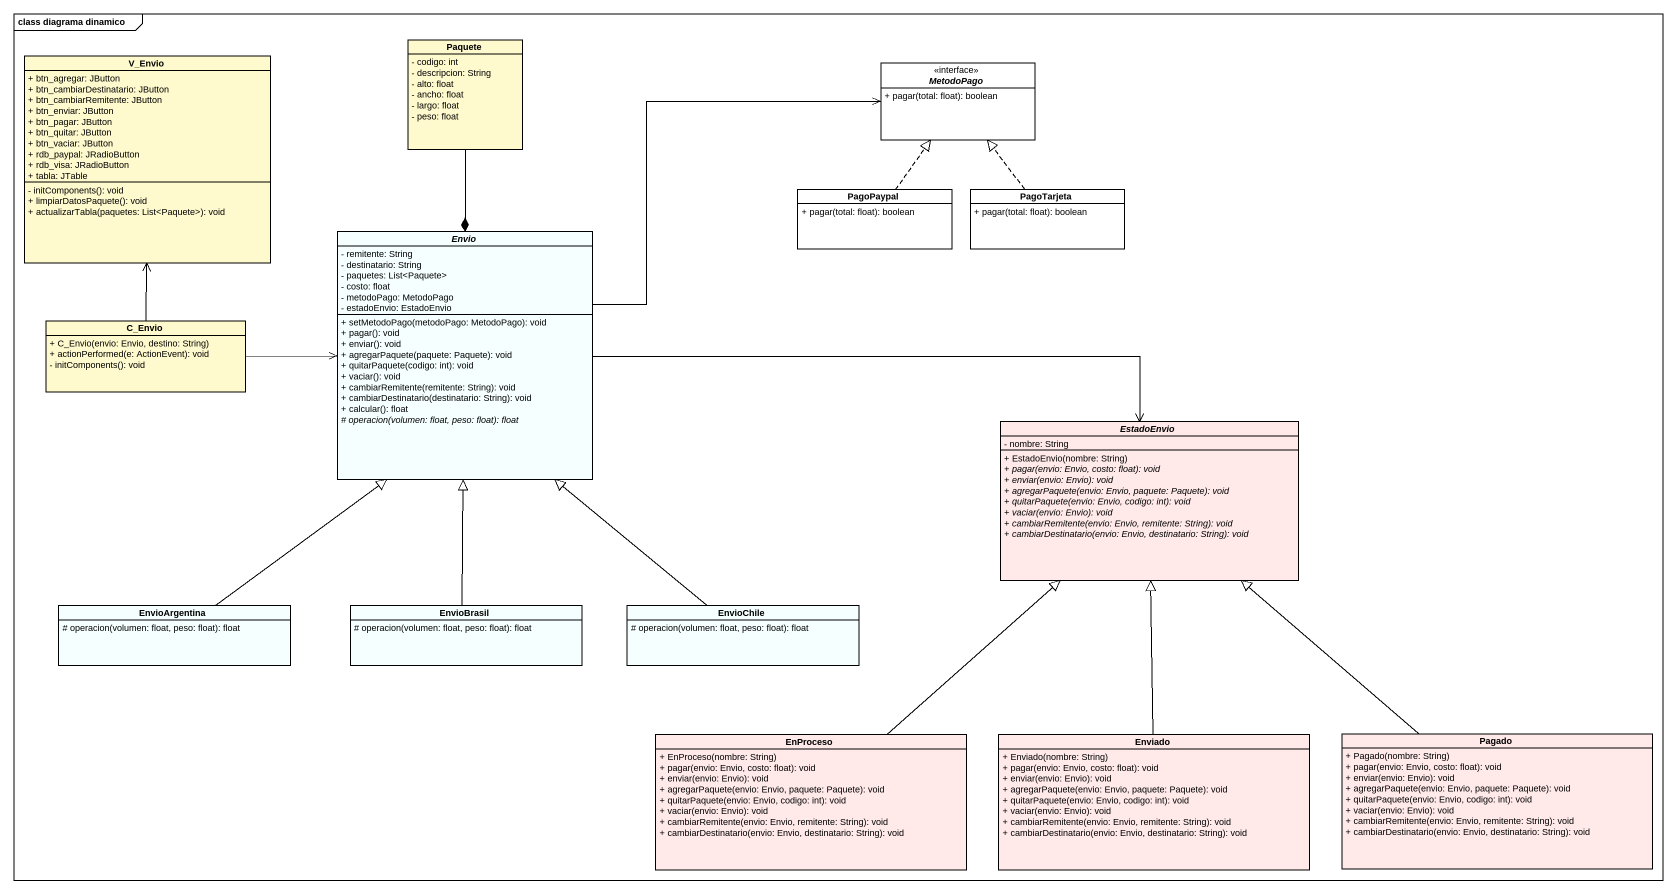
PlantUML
@startuml
mainframe class diagrama dinamico
hide circle
hide empty members
skinparam classAttributeIconSize 0
class Paquete #FFFACD {
  - codigo: int
  - descripcion: String
  - alto: float
  - ancho: float
  - largo: float
  - peso: float
}
class V_Envio #FFFACD {
  + btn_agregar: JButton
  + btn_cambiarDestinatario: JButton
  + btn_cambiarRemitente: JButton
  + btn_enviar: JButton
  + btn_pagar: JButton
  + btn_quitar: JButton
  + btn_vaciar: JButton
  + rdb_paypal: JRadioButton
  + rdb_visa: JRadioButton
  + tabla: JTable
  - initComponents(): void
  + limpiarDatosPaquete(): void
  + actualizarTabla(paquetes: List<Paquete>): void
}
interface MetodoPago #FFFFFF {
  + pagar(total: float): boolean
}
class PagoPaypal #FFFFFF {
  + pagar(total: float): boolean
}
class PagoTarjeta #FFFFFF {
  + pagar(total: float): boolean
}
abstract class Envio #F6FFFF {
  - remitente: String
  - destinatario: String
  - paquetes: List<Paquete>
  - costo: float
  - metodoPago: MetodoPago
  - estadoEnvio: EstadoEnvio
  + setMetodoPago(metodoPago: MetodoPago): void
  + pagar(): void
  + enviar(): void
  + agregarPaquete(paquete: Paquete): void
  + quitarPaquete(codigo: int): void
  + vaciar(): void
  + cambiarRemitente(remitente: String): void
  + cambiarDestinatario(destinatario: String): void
  + calcular(): float
  {abstract} # operacion(volumen: float, peso: float): float
}
class C_Envio #FFFACD {
  + C_Envio(envio: Envio, destino: String)
  + actionPerformed(e: ActionEvent): void
  - initComponents(): void
}
abstract class EstadoEnvio #FFE9E9 {
  - nombre: String
  + EstadoEnvio(nombre: String)
  {abstract} + pagar(envio: Envio, costo: float): void
  {abstract} + enviar(envio: Envio): void
  {abstract} + agregarPaquete(envio: Envio, paquete: Paquete): void
  {abstract} + quitarPaquete(envio: Envio, codigo: int): void
  {abstract} + vaciar(envio: Envio): void
  {abstract} + cambiarRemitente(envio: Envio, remitente: String): void
  {abstract} + cambiarDestinatario(envio: Envio, destinatario: String): void
}
class EnvioArgentina #F6FFFF {
  # operacion(volumen: float, peso: float): float
}
class EnvioBrasil #F6FFFF {
  # operacion(volumen: float, peso: float): float
}
class EnvioChile #F6FFFF {
  # operacion(volumen: float, peso: float): float
}
class EnProceso #FFE9E9 {
  + EnProceso(nombre: String)
  + pagar(envio: Envio, costo: float): void
  + enviar(envio: Envio): void
  + agregarPaquete(envio: Envio, paquete: Paquete): void
  + quitarPaquete(envio: Envio, codigo: int): void
  + vaciar(envio: Envio): void
  + cambiarRemitente(envio: Envio, remitente: String): void
  + cambiarDestinatario(envio: Envio, destinatario: String): void
}
class Enviado #FFE9E9 {
  + Enviado(nombre: String)
  + pagar(envio: Envio, costo: float): void
  + enviar(envio: Envio): void
  + agregarPaquete(envio: Envio, paquete: Paquete): void
  + quitarPaquete(envio: Envio, codigo: int): void
  + vaciar(envio: Envio): void
  + cambiarRemitente(envio: Envio, remitente: String): void
  + cambiarDestinatario(envio: Envio, destinatario: String): void
}
class Pagado #FFE9E9 {
  + Pagado(nombre: String)
  + pagar(envio: Envio, costo: float): void
  + enviar(envio: Envio): void
  + agregarPaquete(envio: Envio, paquete: Paquete): void
  + quitarPaquete(envio: Envio, codigo: int): void
  + vaciar(envio: Envio): void
  + cambiarRemitente(envio: Envio, remitente: String): void
  + cambiarDestinatario(envio: Envio, destinatario: String): void
}
Paquete --* Envio
PagoPaypal .up.|> MetodoPago
PagoTarjeta .up.|> MetodoPago
Envio -right-> MetodoPago
Envio -right-> EstadoEnvio
C_Envio -up-> V_Envio
C_Envio -right-> Envio
EnvioArgentina -up-|> Envio
EnvioBrasil -up-|> Envio
EnvioChile -up-|> Envio
EnProceso -up-|> EstadoEnvio
Enviado -up-|> EstadoEnvio
Pagado -up-|> EstadoEnvio
@enduml
